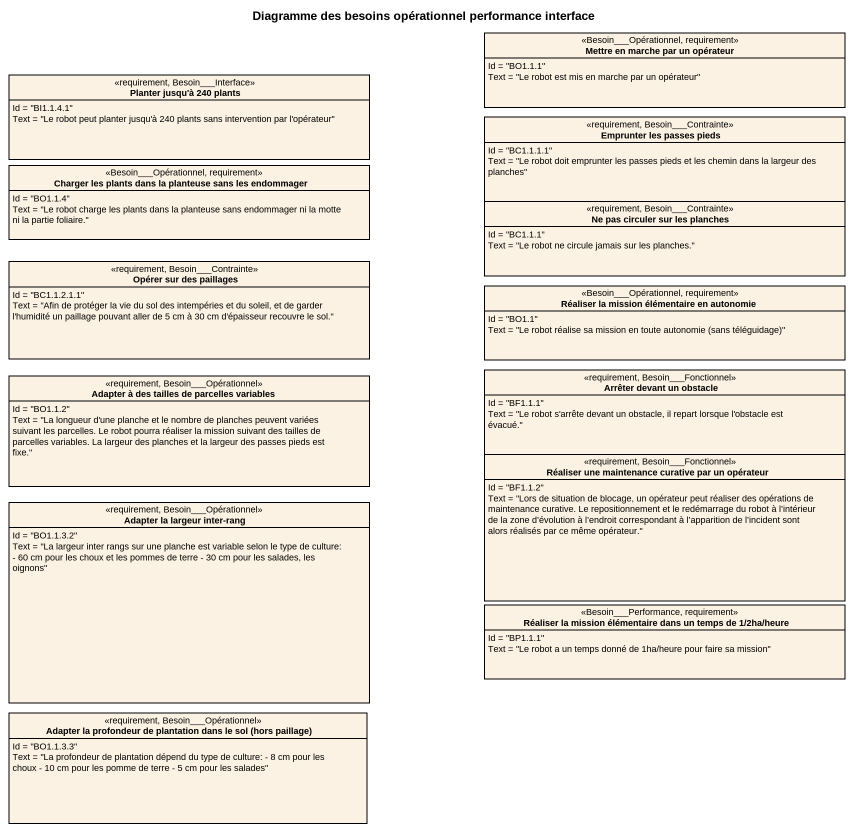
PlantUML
@startuml
title Diagramme des besoins opérationnel performance interface
hide circle
hide empty members
class "Mettre en marche par un opérateur" as Mettre_en_marche_par_un <<Besoin___Opérationnel, requirement>> {
  Id = "BO1.1.1"
  Text = "Le robot est mis en marche par un opérateur"
}
class "Planter jusqu'à 240 plants" as Planter_jusqu_à_240_plants <<requirement, Besoin___Interface>> {
  Id = "BI1.1.4.1"
  Text = "Le robot peut planter jusqu'à 240 plants sans intervention par l'opérateur"
}
class "Emprunter les passes pieds" as Emprunter_les_passes_pieds <<requirement, Besoin___Contrainte>> {
  Id = "BC1.1.1.1"
  Text = "Le robot doit emprunter les passes pieds et les chemin dans la largeur des planches"
}
class "Charger les plants dans la planteuse sans les endommager" as Charger_les_plants_dans_la <<Besoin___Opérationnel, requirement>> {
  Id = "BO1.1.4"
  Text = "Le robot charge les plants dans la planteuse sans endommager ni la motte ni la partie foliaire."
}
class "Ne pas circuler sur les planches" as Ne_pas_circuler_sur_les <<requirement, Besoin___Contrainte>> {
  Id = "BC1.1.1"
  Text = "Le robot ne circule jamais sur les planches."
}
class "Opérer sur des paillages" as Opérer_sur_des_paillages <<requirement, Besoin___Contrainte>> {
  Id = "BC1.1.2.1.1"
  Text = "Afin de protéger la vie du sol des intempéries et du soleil, et de garder l'humidité un paillage pouvant aller de 5 cm à 30 cm d'épaisseur recouvre le sol."
}
class "Réaliser la mission élémentaire en autonomie" as Réaliser_la_mission <<Besoin___Opérationnel, requirement>> {
  Id = "BO1.1"
  {field} Text = "Le robot réalise sa mission en toute autonomie (sans téléguidage)"
}
class "Adapter à des tailles de parcelles variables" as Adapter_à_des_tailles_de <<requirement, Besoin___Opérationnel>> {
  Id = "BO1.1.2"
  Text = "La longueur d'une planche et le nombre de planches peuvent variées suivant les parcelles. Le robot pourra réaliser la mission suivant des tailles de parcelles variables. La largeur des planches et la largeur des passes pieds est fixe."
}
class "Arrêter devant un obstacle" as Arrêter_devant_un_obstacle <<requirement, Besoin___Fonctionnel>> {
  Id = "BF1.1.1"
  Text = "Le robot s'arrête devant un obstacle, il repart lorsque l'obstacle est évacué."
}
class "Réaliser une maintenance curative par un opérateur" as Réaliser_une_maintenance <<requirement, Besoin___Fonctionnel>> {
  Id = "BF1.1.2"
  Text = "Lors de situation de blocage, un opérateur peut réaliser des opérations de maintenance curative. Le repositionnement et le redémarrage du robot à l’intérieur de la zone d’évolution à l’endroit correspondant à l’apparition de l’incident sont alors réalisés par ce même opérateur."
}
class "Adapter la largeur inter-rang" as Adapter_la_largeur_inter <<requirement, Besoin___Opérationnel>> {
  Id = "BO1.1.3.2"
  Text = "La largeur inter rangs sur une planche est variable selon le type de culture: - 60 cm pour les choux et les pommes de terre - 30 cm pour les salades, les oignons"
}
class "Réaliser la mission élémentaire dans un temps de 1/2ha/heure" as Réaliser_la_mission_2 <<Besoin___Performance, requirement>> {
  Id = "BP1.1.1"
  Text = "Le robot a un temps donné de 1ha/heure pour faire sa mission"
}
class "Adapter la profondeur de plantation dans le sol (hors paillage)" as Adapter_la_profondeur_de <<requirement, Besoin___Opérationnel>> {
  Id = "BO1.1.3.3"
  Text = "La profondeur de plantation dépend du type de culture: - 8 cm pour les choux - 10 cm pour les pomme de terre - 5 cm pour les salades"
}
@enduml
